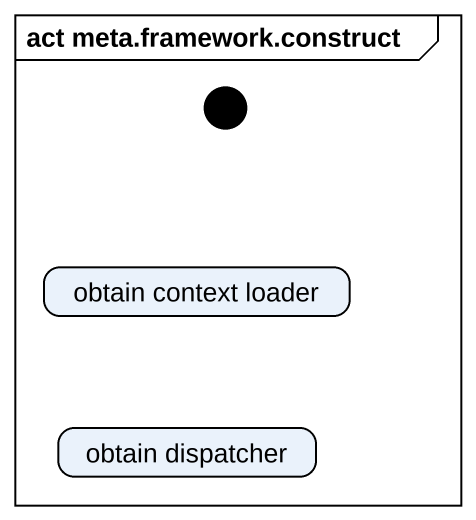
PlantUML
@startuml
mainframe act meta.framework.construct
hide empty description
state initial1 <<start>>
state "obtain context loader" as obtain_context_loader
state "obtain dispatcher" as obtain_dispatcher
@enduml
